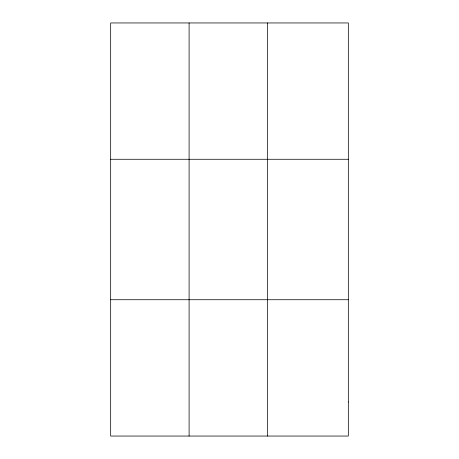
<?xml version="1.0" encoding="UTF-8"?>
<svg xmlns="http://www.w3.org/2000/svg" width="459" height="459" viewBox="0 0 459 459"><rect width="100%" height="100%" fill="white"/><g stroke="black" fill="none" stroke-linecap="round" stroke-linejoin="round"><path stroke-width="0.69" d="M189.097 22.95L189.097 436.05M267.528 22.95L267.528 436.05M110.671 159.273L348.329 159.273M110.671 299.727L348.329 299.727M348.329 401.969L348.329 436.05L110.671 436.05L110.671 22.95L348.329 22.95L348.329 401.969"/></g></svg>
